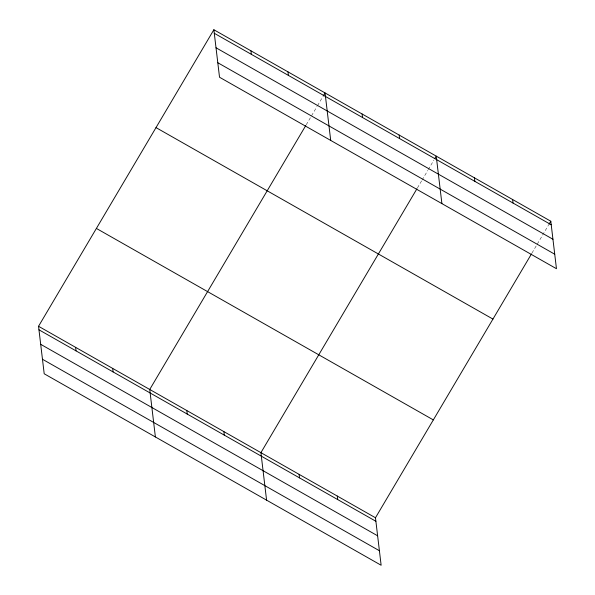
<?xml version="1.0" encoding="UTF-8"?>
<svg xmlns="http://www.w3.org/2000/svg" width="595" height="595" viewBox="0 0 595 595"><rect width="100%" height="100%" fill="white"/><g stroke="black" fill="none" stroke-linecap="round" stroke-linejoin="round"><path stroke-width="0.45" stroke-dasharray="2.98 2.23" d="M306.239 124.764L317.053 106.46M317.522 105.665L322.698 96.918M417.422 187.953L421.654 180.791M422.13 179.995L427.775 170.445M428.244 169.649L433.889 160.107M531.982 253.054L548.441 225.208"/><path stroke-width="0.89" d="M531.514 253.849L375.475 517.762L381.135 565.25L44.201 373.772L38.541 326.283L213.865 29.75L550.799 221.228L556.459 268.717L219.525 77.238L213.865 29.75M305.763 125.56L149.732 389.472L155.392 436.961M323.167 96.122L325.049 92.939L330.716 140.42M416.954 188.749L260.915 452.661L266.582 500.15M434.826 158.515L436.239 156.128L441.899 203.609M548.917 224.412L550.799 221.228M214.282 33.275L551.215 224.754M216.015 47.779L552.948 239.257M217.792 62.728L554.726 254.206M156.009 127.605L492.943 319.084M96.397 228.428L433.331 419.906M38.541 326.283L375.475 517.762M38.965 329.808L375.899 521.287M40.691 344.319L377.624 535.798M42.476 359.261L379.409 550.739M512.607 199.526L513.031 203.051M474.423 177.831L474.847 181.349M399.178 135.065L399.595 138.59M362.11 114.002L362.534 117.527M287.987 71.876L288.411 75.401M337.291 496.066L337.707 499.584M250.926 50.813L251.343 54.338M299.107 474.364L299.523 477.889M223.854 431.598L224.278 435.123M186.793 410.535L187.209 414.061M112.671 368.409L113.087 371.935M75.602 347.346L76.026 350.872"/></g></svg>
